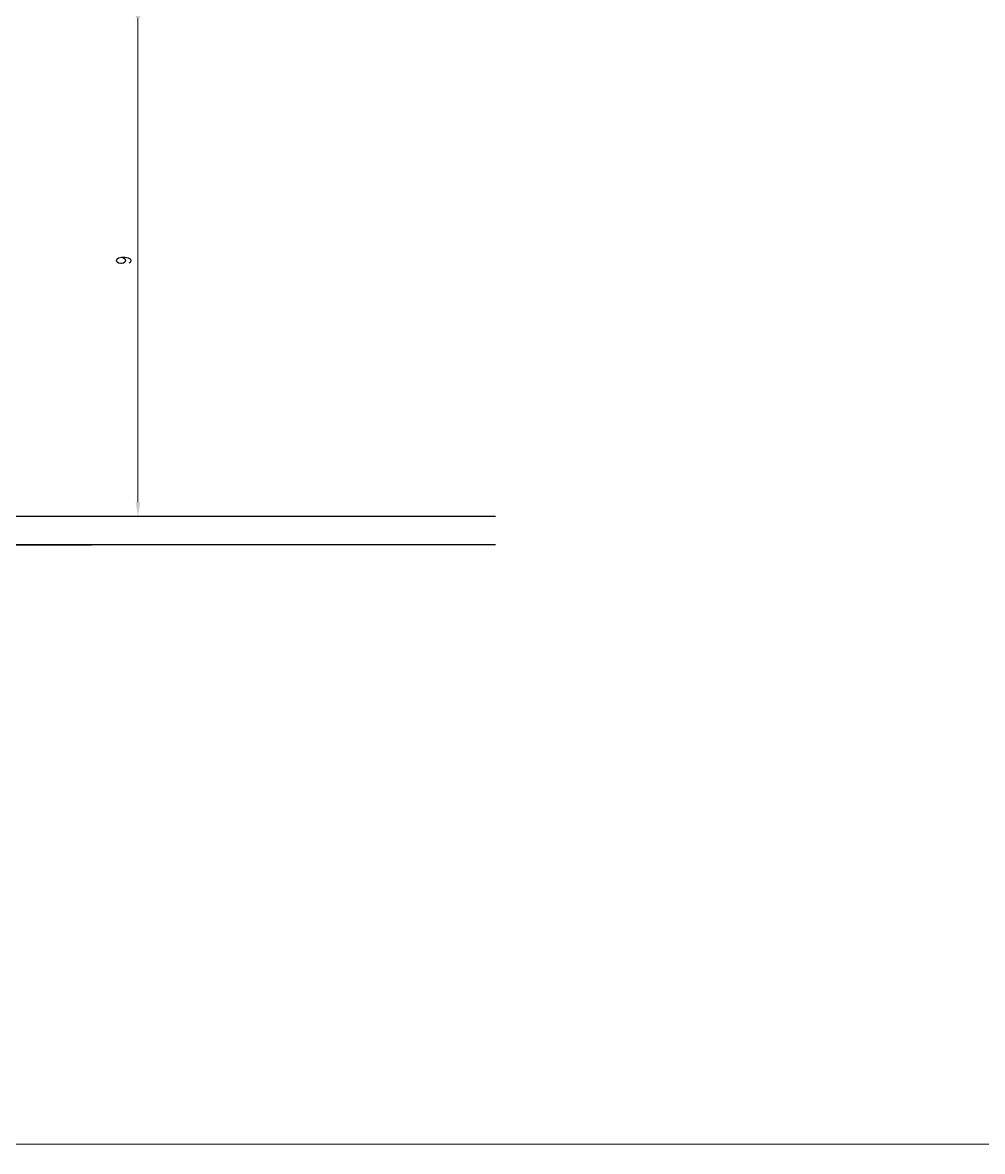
# Model space of a CAD drawing. Header units: millimetres. Extents: x -66 to 79, y -30 to 113.
# Drawn here: x 1.61 to 18.45, y 65 to 84.82 of the extents above; entities that cross this region are included whole.
import ezdxf

# ---------------------------------------------------------------- set-up
doc = ezdxf.new("R2010")
doc.units = ezdxf.units.MM
doc.layers.get('Defpoints').update_dxf_attribs({"color": 181})
doc.styles.add('ROMANS', font='ROMANS.shx', dxfattribs={"width": 0.8})
doc.dimstyles.new('DIM_0.1', dxfattribs={"dimscale": 0.1, "dimtxt": 2.5, "dimasz": 2.5, "dimexe": 1.25, "dimexo": 1.25, "dimgap": 1.25, "dimtad": 1, "dimdec": 3, "dimzin": 11, "dimdsep": 46, "dimtxsty": 'ROMANS', "dimcen": 0, "dimclrd": 1, "dimclre": 1, "dimclrt": 7, "dimadec": 4, "dimazin": 3, "dimtfac": 1, "dimtdec": 3, "dimtofl": 0, "dimtmove": 2, "dimatfit": 3, "dimfxl": 1, "dimfrac": 2, "dimtolj": 1, "dimtzin": 11, "dimlwd": 0, "dimlwe": 0, "dimarcsym": 0})

# ---------------------------------------------------------------- blocks, each defined once
blk = doc.blocks.new('*D2')
at = {"color": 1, "lineweight": 0, "transparency": 16777216}
for p, q in [((0, 66.526), (0, 65.004)), ((60, 66.526), (60, 65.004)), ((0.25, 65.129), (59.75, 65.129))]:
    blk.add_line(p, q, dxfattribs=at)
at = {"color": 1, "transparency": 16777216}
for points in [[(0.25, 65.17), (0.25, 65.087), (0, 65.129)], [(59.75, 65.17), (59.75, 65.087), (60, 65.129)]]:
    blk.add_solid(points, dxfattribs=at)
at = {"layer": 'Defpoints', "color": 0, "transparency": 16777216}
for p in [(0, 66.651), (60, 66.651), (60, 65.129)]:
    blk.add_point(p, dxfattribs=at)
at = {"color": 7, "transparency": 16777216, "insert": (30, 65.379), "char_height": 0.25, "attachment_point": 5, "style": 'ROMANS'}
blk.add_mtext('\\A1;60', dxfattribs=at)
blk = doc.blocks.new('*D20')
at = {"color": 1, "lineweight": 0, "transparency": 16777216}
for p, q in [((0.125, 85.151), (3.756, 85.151)), ((3.631, 76.401), (3.631, 84.901)), ((2.943, 76.151), (3.756, 76.151))]:
    blk.add_line(p, q, dxfattribs=at)
at = {"color": 1, "transparency": 16777216}
for points in [[(3.59, 84.901), (3.673, 84.901), (3.631, 85.151)], [(3.59, 76.401), (3.673, 76.401), (3.631, 76.151)]]:
    blk.add_solid(points, dxfattribs=at)
at = {"layer": 'Defpoints', "color": 0, "transparency": 16777216}
for p in [(0, 85.151), (3.631, 85.151), (2.818, 76.151)]:
    blk.add_point(p, dxfattribs=at)
at = {"color": 7, "transparency": 16777216, "insert": (3.381, 80.651), "char_height": 0.25, "attachment_point": 5, "rotation": 90, "style": 'ROMANS'}
blk.add_mtext('\\A1;9', dxfattribs=at)

msp = doc.modelspace()

# ---------------------------------------------------------------- linework, layer by layer
msp.add_lwpolyline([(-62.6015, 75.6508), (2.8181, 75.6508)])
at = {"layer": 'Defpoints'}
for points in [[(9.9041, 76.1508), (-66.3654, 76.1508)], [(9.9041, 75.6508), (-66.3654, 75.6508)]]:
    msp.add_lwpolyline(points, dxfattribs=at)

# ---------------------------------------------------------------- dimensions: what is measured, and where the dimension line sits
for base, p1, p2, angle, picture, middle in [((3.6312, 85.1508), (2.8181, 76.1508), (0, 85.1508), 90, '*D20', (3.3812, 80.6508)), ((60, 65.1286), (0, 66.6508), (60, 66.6508), 180, '*D2', (30, 65.3786))]:
    dim = msp.add_linear_dim(base=base, p1=p1, p2=p2, angle=angle, dimstyle='DIM_0.1')
    dim.commit()
    dim.dimension.update_dxf_attribs({"geometry": picture, "text_midpoint": middle})

doc.saveas('drawing.dxf')
